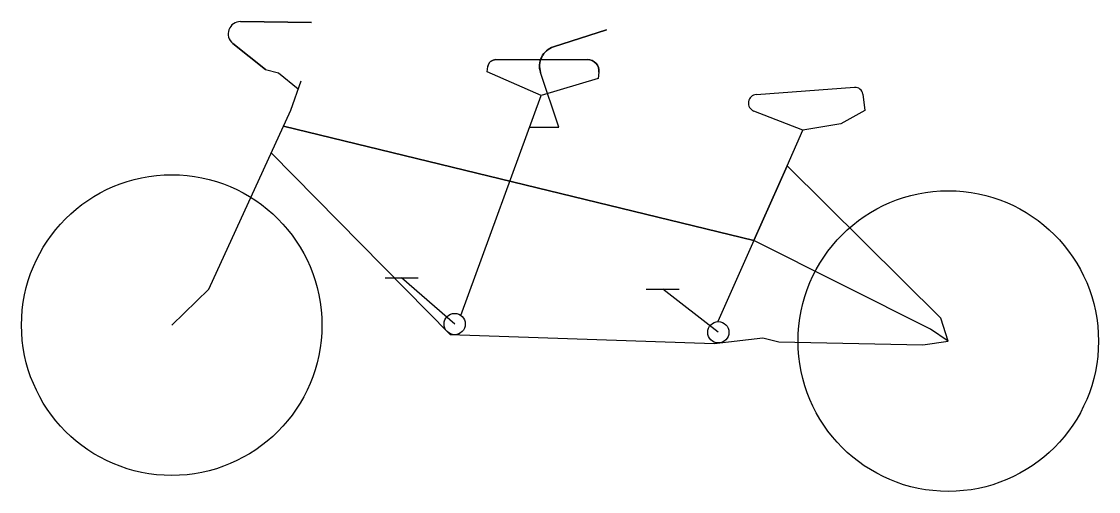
# Model space of a CAD drawing. Extents: x -1155 to 1212, y -762 to 270.
import ezdxf

# ---------------------------------------------------------------- set-up
doc = ezdxf.new("R2010")
doc.units = 0
doc.layers.get('0').update_dxf_attribs({"linetype": 'continuous'})

# ---------------------------------------------------------------- blocks, each defined once
blk = doc.blocks.new('SKETCH')
at = {"color": 7}
for p, q in [((-673.9, 270.1), (-517.6, 267.8)), ((130.3, 252), (14.1, 214.6)), ((-619.3, 165), (-691, 222.4)), ((460.1, 110.1), (675.8, 125.8)), ((694.1, 110.8), (698.7, 75.1)), ((562, 31.8), (454.6, 73.6)), ((698.7, 75.1), (645.9, 45.3)), ((-579.7, 40.5), (454.6, -210.3)), ((527.8, -46.7), (562, 31.8)), ((645.9, 45.3), (562, 31.8)), ((454.6, -210.3), (527.8, -46.7)), ((454.6, -210.3), (375.6, -388.7)), ((842.8, -405.5), (454.6, -210.3)), ((882.1, -431.5), (842.8, -405.5))]:
    blk.add_line(p, q, dxfattribs=at)
for points in [[(-517.6, 267.8), (-673.9, 270.1, 0.713971), (-691, 222.4), (-619.3, 165), (-590.8, 157.7), (-547.1, 122.2)], [(-38.3, 38.3), (26.1, 38.3), (-14.3, 158.2, -0.418207), (14.1, 214.6), (130.3, 252)], [(-189.4, -375.1), (-12.8, 108), (-131.7, 160), (-130.1, 171.5, -0.372857), (-112.5, 186.7), (89, 186.7, -0.444192), (114, 159), (112.6, 145.3), (-12.8, 108)]]:
    blk.add_lwpolyline(points, format="xyb", dxfattribs=at)
for points in [[(-825.2, -396.4), (-743.9, -317.3), (-563.5, 75.9), (-540.8, 140)], [(-606.6, -18.1), (-213.3, -417.2), (367.2, -436.8), (474.7, -424.6), (509.3, -433.2), (826.1, -440), (882.1, -431.5), (865.5, -381.2), (527.8, -46.7), (454.6, -210.3), (-579.7, 40.5)], [(-355.9, -292.5), (-283.7, -292.5)], [(-203.1, -394.1), (-319.8, -292.5)], [(218.1, -317.3), (290.3, -317.3)], [(376.5, -412.1), (254.2, -317.3)]]:
    blk.add_lwpolyline(points, dxfattribs=at)
for centre, radius in [((-825.2, -396.4), 330.2), ((882.1, -431.5), 330.2), ((-203.1, -394.1), 23.4), ((376.5, -412.1), 23.4)]:
    blk.add_circle(centre, radius, dxfattribs=at)
for centre, radius, start, end in [((27.7, 172.4), 44.3, 107.8426, -161.3774), ((-112.5, 169), 17.7, 90, 171.7933), ((89, 161.5), 25.2, -5.8017, 90), ((677.1, 108.6), 17.2, 7.3504, 94.157), ((461.5, 91.3), 18.9, 94.157, -111.2627)]:
    blk.add_arc(centre, radius, start, end, dxfattribs=at)

msp = doc.modelspace()

# ---------------------------------------------------------------- block references
at = {"color": 7}
msp.add_blockref('SKETCH', (0, 0), dxfattribs=at)

doc.saveas('drawing.dxf')
